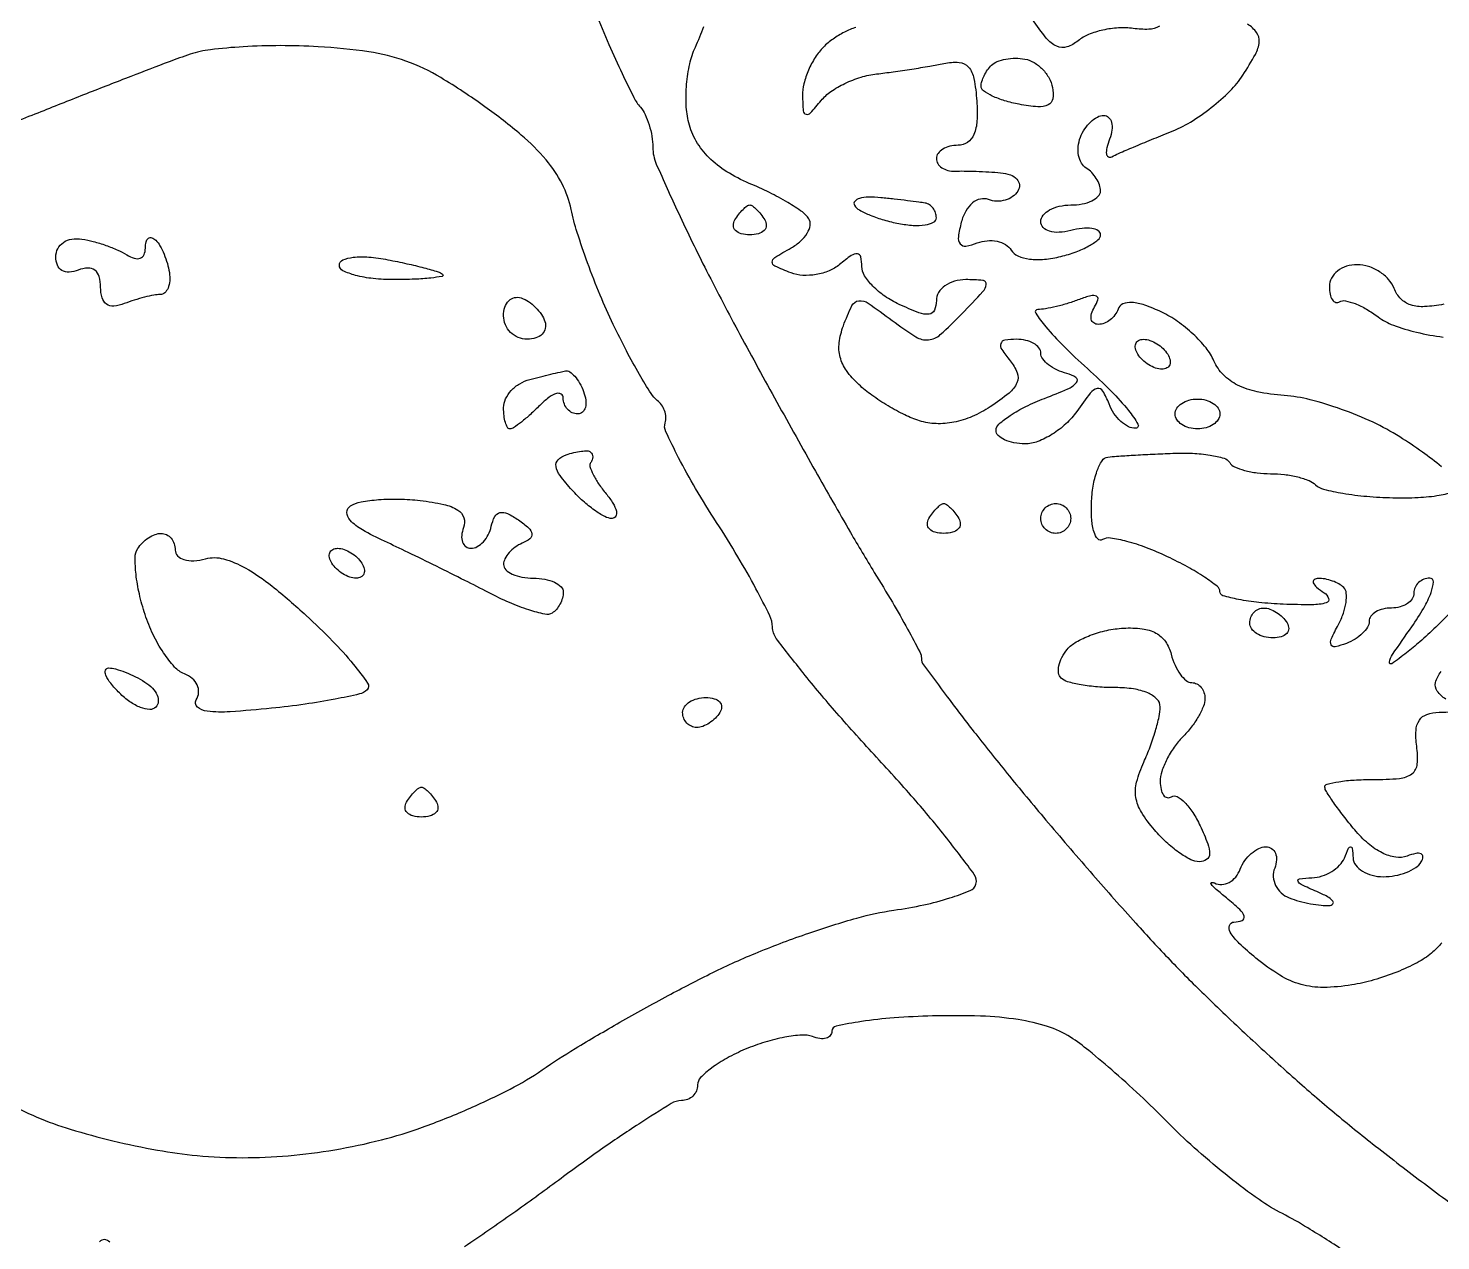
# Model space of a CAD drawing. Extents: x 0 to 102, y 0 to 135.
# Drawn here: x 37.91 to 45.92, y 115.62 to 122.49 of the extents above; entities that cross this region are included whole.
import ezdxf

# ---------------------------------------------------------------- set-up
doc = ezdxf.new("R2010")
doc.units = 0
doc.header["$MEASUREMENT"] = 0

msp = doc.modelspace()

# ---------------------------------------------------------------- linework, layer by layer
for points in [[(41.129814, 122.575532, 0.0066), (41.205198, 122.395254, 0.00828), (41.280027, 122.230274, 0.006841), (41.346749, 122.094257, 0.062464), (41.383614, 122.03973, -0.070171), (41.410621, 121.998434, -0.034646), (41.433324, 121.939859, -0.033535), (41.448822, 121.87469, -0.04163), (41.454, 121.812605, 0.103546), (41.473875, 121.717661, 0.005744), (41.599189, 121.440186, 0.008674), (41.75892, 121.112062, 0.006225), (41.948259, 120.750875, 0.002491), (42.157083, 120.368863, 0.002283), (42.375802, 119.977669, 0.002281), (42.574187, 119.630327, 0.00749), (42.709659, 119.403543, -0.005289), (42.812015, 119.233896, -0.007706), (42.898327, 119.082056, -0.004265), (42.967781, 118.952763, -0.1217), (42.9768, 118.916258, 0.159313), (42.988881, 118.879304, 0.002473), (43.123336, 118.697539, 0.006309), (43.284457, 118.487542, 0.004101), (43.475647, 118.248815, 0.004981), (43.696627, 117.982936, 0.003576), (43.948572, 117.690141, 0.003611), (44.192434, 117.414845, 0.007771), (44.385097, 117.207074, 0.00944), (44.578786, 117.012106, 0.005097), (44.824193, 116.779038, 0.005075), (45.079081, 116.546643, 0.007965), (45.3033, 116.352672, 0.007751), (45.534488, 116.165045, 0.004833), (45.8109, 115.952024, 0.004848), (46.087541, 115.74724, 0.00877)], [(42.60508, 122.492204, 0.03785), (42.540515, 122.465298, 0.036263), (42.475719, 122.426194, 0.042504), (42.420857, 122.379943, 0.055357), (42.374788, 122.322363, 0.039593), (42.336292, 122.249323, 0.040135), (42.310456, 122.172819, 0.065823), (42.302691, 122.104993, 0.015553), (42.306895, 122.018484, 0.320174), (42.322778, 121.999604, 0.279023), (42.347989, 122.007196, 0.012996), (42.408441, 122.0778, -0.072468), (42.463159, 122.128168, -0.038176), (42.543354, 122.174407, -0.036999), (42.634464, 122.210032, -0.046745), (42.723, 122.228474, 0.006443), (42.816317, 122.240182, 0.004396), (42.922074, 122.255787, 0.004431), (43.02381, 122.272639, 0.00891), (43.1037, 122.288072, -0.0705), (43.189874, 122.293931, -0.197556), (43.242972, 122.267427, -0.135011), (43.274406, 122.202243, -0.027522), (43.290644, 122.073949, -0.031065), (43.29163, 121.961463, -0.086943), (43.273966, 121.884918, -0.141959), (43.237964, 121.840605, -0.152793), (43.184894, 121.824, 0.058985), (43.137665, 121.818409, 0.077982), (43.097676, 121.80191, 0.096492), (43.07089, 121.777484, 0.161137), (43.0614, 121.7488, 0.141463), (43.069588, 121.720438, 0.104283), (43.092464, 121.696844, 0.088234), (43.126732, 121.681662, 0.069648), (43.16715, 121.677527, -0.012837), (43.218412, 121.678114, -0.00552), (43.286792, 121.676386, -0.005458), (43.35961, 121.672945, -0.007182), (43.425943, 121.668127, -0.061463), (43.480924, 121.65643, -0.121936), (43.518089, 121.632341, -0.174272), (43.532051, 121.600038, -0.155346), (43.523135, 121.564433, -0.102598), (43.493483, 121.533113, -0.081604), (43.451377, 121.513011, -0.078605), (43.403514, 121.506963, -0.083997), (43.357279, 121.516278, 0.150552), (43.311462, 121.519378, 0.115495), (43.266285, 121.496923, 0.09237), (43.228099, 121.451155, 0.063919), (43.202809, 121.388463, 0.029532), (43.186261, 121.305439, 0.20063), (43.196721, 121.26585, 0.275748), (43.229147, 121.252961, 0.051705), (43.293459, 121.270283, -0.07002), (43.349378, 121.283175, -0.073778), (43.405653, 121.279766, -0.081517), (43.453648, 121.261125, -0.121614), (43.485661, 121.229759, 0.155609), (43.524158, 121.196772, 0.06827), (43.58972, 121.179091, 0.055246), (43.673611, 121.17769, 0.038074), (43.767375, 121.193765, 0.026552), (43.853407, 121.220284, 0.037999), (43.926016, 121.253412, 0.042533), (43.977714, 121.287954, 0.228022), (43.992, 121.317651, 0.270714), (43.978953, 121.339982, 0.094446), (43.942297, 121.352331, 0.06236), (43.88765, 121.352991, 0.035836), (43.8228, 121.340913, -0.049804), (43.757272, 121.33059, -0.086529), (43.702725, 121.33694, -0.126717), (43.667033, 121.358365, -0.197013), (43.6536, 121.391133, -0.174068), (43.666541, 121.42718, -0.093326), (43.703302, 121.45785, -0.073613), (43.75807, 121.478605, -0.053873), (43.8228, 121.4856, 0.045091), (43.887566, 121.491453, 0.064972), (43.942297, 121.508985, 0.084925), (43.97928, 121.534789, 0.200667), (43.992, 121.565207, 0.086394), (43.986055, 121.599354, 0.053381), (43.968234, 121.636118, 0.051591), (43.942043, 121.669786, 0.063334), (43.911095, 121.694816, -0.126981), (43.883784, 121.723287, -0.081026), (43.867955, 121.766612, -0.072258), (43.865684, 121.817796, -0.066719), (43.877846, 121.869009, -0.055112), (43.902363, 121.916505, -0.057615), (43.936355, 121.956719, -0.064167), (43.974217, 121.984082, -0.125056), (44.010103, 121.9932, -0.189233), (44.038002, 121.982249, -0.145986), (44.05475, 121.953847, -0.098118), (44.056798, 121.910535, -0.054567), (44.043294, 121.859231, 0.031032), (44.027808, 121.809933, 0.090856), (44.025642, 121.774522, 0.247222), (44.036426, 121.75892, 0.247208), (44.055392, 121.758986, -0.019725), (44.09456, 121.777844, -0.002597), (44.179371, 121.81411, -0.003013), (44.280478, 121.856009, -0.002521), (44.388268, 121.899285, 0.042841), (44.501754, 121.955848, 0.029362), (44.620047, 122.037949, 0.029673), (44.725419, 122.131257, 0.051715), (44.799041, 122.221672, 0.019022), (44.86993, 122.339398, 0.103254), (44.891702, 122.410236, 0.184968), (44.877025, 122.462573, 0.091959), (44.825773, 122.510147, -0.266345)], [(44.325839, 122.498248, -0.118691), (44.26566, 122.481342, -0.04416), (44.177306, 122.485822, 0.049452), (44.093962, 122.489167, 0.039909), (44.005176, 122.476791, 0.041341), (43.924349, 122.451709, 0.077451), (43.865716, 122.416711, -0.095233), (43.801318, 122.381293, -0.189699), (43.744147, 122.384843, -0.113923), (43.68446, 122.431532, -0.025023), (43.60723, 122.537438, 0.022376)], [(45.924324, 120.001474, 0.020505), (45.816429, 120.085472, 0.014351), (45.688525, 120.171444, 0.032089), (45.537176, 120.253918, 0.022752), (45.358204, 120.327337, 0.023071), (45.180121, 120.381969, 0.044326), (45.032875, 120.406175, -0.03051), (44.88068, 120.4269, -0.065486), (44.768719, 120.464891, -0.084557), (44.689034, 120.522579, -0.090033), (44.634994, 120.602271, 0.066389), (44.590083, 120.675709, 0.034678), (44.516793, 120.754255, 0.033763), (44.429059, 120.825664, 0.043712), (44.339477, 120.877948, 0.025877), (44.242595, 120.91768, 0.067167), (44.168866, 120.932881, 0.116317), (44.118744, 120.924668, 0.217077), (44.091282, 120.895147, -0.079328), (44.074097, 120.862144, -0.06828), (44.046708, 120.834164, -0.070242), (44.013663, 120.815268, -0.095083), (43.979957, 120.8088, -0.151381), (43.953684, 120.816941, -0.191587), (43.93963, 120.837874, -0.13093), (43.941158, 120.86986, -0.061447), (43.958585, 120.907777, 0.062479), (43.977313, 120.948744, 0.370727), (43.968724, 120.968723, 0.183547), (43.937284, 120.971612, 0.023756), (43.872059, 120.950077, -0.017472), (43.809016, 120.928379, -0.015272), (43.741733, 120.910049, -0.01553), (43.679896, 120.897231, -0.04336), (43.6358, 120.8934, 0.595314), (43.624514, 120.872586, 0.030638), (43.682068, 120.795014, 0.022846), (43.781665, 120.687085, 0.011184), (43.91767, 120.55847, -0.012704), (44.053114, 120.429603, -0.026188), (44.150881, 120.320906, -0.038113), (44.2043, 120.243482, -0.566832), (44.191401, 120.22007, -0.127895), (44.150391, 120.229178, -0.067009), (44.107156, 120.259188, -0.05979), (44.068362, 120.304252, -0.056291), (44.0404, 120.35811, 0.040574), (44.005494, 120.430833, 0.328419), (43.973516, 120.444638, 0.171877), (43.934038, 120.419472, 0.012958), (43.857351, 120.31581, -0.053551), (43.795924, 120.245491, -0.046466), (43.718131, 120.185994, -0.048909), (43.636537, 120.145333, -0.091396), (43.564203, 120.132, -0.044471), (43.50127, 120.137608, -0.064307), (43.448093, 120.15442, -0.084167), (43.412137, 120.179156, -0.202782), (43.3998, 120.208324, -0.217442), (43.416179, 120.244206, -0.033046), (43.480567, 120.292981, -0.031943), (43.569441, 120.343674, -0.022675), (43.67475, 120.389339, 0.011874), (43.805967, 120.442902, 0.107412), (43.855897, 120.478949, 0.447513), (43.852773, 120.507208, 0.094334), (43.80165, 120.530718, -0.047013), (43.745008, 120.550555, -0.057548), (43.69709, 120.579658, -0.068113), (43.664401, 120.6131, -0.160865), (43.6536, 120.645803, 0.170634), (43.643086, 120.675714, 0.094234), (43.61328, 120.701171, 0.074764), (43.568848, 120.718389, 0.055167), (43.516341, 120.7242, 0.036657), (43.449302, 120.719279, 0.29047), (43.426814, 120.699873, 0.225886), (43.431856, 120.666696, 0.024396), (43.479703, 120.60296, -0.081656), (43.519374, 120.535216, -0.19588), (43.518229, 120.47809, -0.122062), (43.473821, 120.419651, -0.024507), (43.367304, 120.342144, -0.043226), (43.264799, 120.286989, -0.052685), (43.160821, 120.2546, -0.057068), (43.059877, 120.246235, -0.069111), (42.966296, 120.262234, -0.036715), (42.882963, 120.295588, -0.020942), (42.787523, 120.347233, -0.020829), (42.695334, 120.407571, -0.032221), (42.621692, 120.467808, -0.048844), (42.552123, 120.546624, -0.09241), (42.516058, 120.622982, -0.096367), (42.510735, 120.704985, -0.056808), (42.534231, 120.800656, -0.023149), (42.582668, 120.915027, -0.258967), (42.62156, 120.942623, -0.17977), (42.674917, 120.929258, -0.010863), (42.811242, 120.831335, 0.019557), (42.94598, 120.73806, 0.166777), (43.016398, 120.721134, 0.160511), (43.08373, 120.750633, 0.017765), (43.206427, 120.868838, 0.005716), (43.325428, 120.994776, 0.160591), (43.343851, 121.035247, 0.417532), (43.325504, 121.057827, 0.024356), (43.227577, 121.0626, 0.069866), (43.164066, 121.053682, 0.085761), (43.110214, 121.027661, 0.100101), (43.07421, 120.989016, 0.138502), (43.0614, 120.94366, -0.100313), (43.050412, 120.889443, -0.274311), (43.020148, 120.867124, -0.11784), (42.962567, 120.874923, -0.016268), (42.85056, 120.92251, -0.041872), (42.769841, 120.96851, -0.047377), (42.70146, 121.025681, -0.053301), (42.654213, 121.08492, -0.141195), (42.63906, 121.136409, 0.051245), (42.633118, 121.191172, 0.328114), (42.613481, 121.208612, 0.179376), (42.57938, 121.199436, 0.018726), (42.512577, 121.148094, -0.075245), (42.453388, 121.112411, -0.055837), (42.379909, 121.091222, -0.056107), (42.303998, 121.086883, -0.078346), (42.237627, 121.101125, -0.013287), (42.145902, 121.139292, -0.297016), (42.131029, 121.162371, -0.258402), (42.145275, 121.187798, -0.010706), (42.238329, 121.242689, 0.053378), (42.291969, 121.280836, 0.075314), (42.329499, 121.325792, 0.097379), (42.345778, 121.370236, 0.179529), (42.338294, 121.407481, 0.102116), (42.301974, 121.445918, 0.0183), (42.218682, 121.499726, 0.019084), (42.114776, 121.55633, 0.016219), (42.001126, 121.608207, -0.040467), (41.872923, 121.674409, -0.057023), (41.772305, 121.754367, -0.063598), (41.700512, 121.847184, -0.071481), (41.657774, 121.951564, -0.050559), (41.643113, 122.052052, -0.032777), (41.645662, 122.169574, -0.032847), (41.66349, 122.285271, -0.052289), (41.695249, 122.380139, 0.018034), (41.74368, 122.49747, 0.177019)], [(37.778436, 116.40555, 0.022401), (37.962651, 116.316619, 0.027791), (38.151685, 116.247747, 0.014504), (38.39373, 116.182108, 0.01438), (38.646686, 116.128971, 0.021299), (38.871159, 116.098321, 0.022872), (39.12703, 116.08619, 0.021697), (39.387514, 116.097071, 0.021293), (39.650924, 116.130896, 0.020128), (39.915555, 116.18745, 0.023689), (40.147602, 116.258764, 0.016236), (40.403713, 116.360464, 0.016397), (40.644545, 116.474803, 0.031658), (40.827553, 116.58434, -0.014714), (41.013715, 116.70451, -0.006422), (41.267319, 116.853423, -0.006349), (41.540912, 117.004811, -0.008424), (41.793771, 117.135124, -0.017849), (42.051075, 117.251053, -0.013941), (42.337977, 117.358958, -0.014162), (42.611054, 117.44449, -0.033082), (42.820429, 117.488914, 0.016814), (42.990355, 117.519231, 0.024231), (43.137973, 117.558285, 0.021734), (43.252382, 117.600118, 0.220876), (43.285698, 117.636458, 0.240127), (43.276594, 117.691445, 0.007187), (43.131432, 117.88248, 0.012817), (42.946933, 118.106116, 0.008322), (42.722912, 118.3554, -0.007522), (42.496921, 118.606069, -0.010981), (42.30615, 118.834097, -0.006682), (42.154239, 119.02929, -0.160306), (42.132067, 119.094007, 0.110979), (42.11695, 119.157647, 0.009074), (42.03863, 119.31091, 0.011826), (41.936518, 119.491668, 0.008824), (41.815764, 119.686207, -0.009839), (41.69676, 119.878797, -0.014318), (41.600143, 120.053497, -0.009773), (41.527705, 120.200816, -0.185344), (41.524129, 120.251147, 0.090103), (41.527985, 120.284268, 0.068628), (41.520684, 120.320124, 0.067669), (41.503775, 120.353162, 0.082197), (41.479537, 120.378047, -0.093784), (41.443932, 120.416327, -0.009092), (41.37806, 120.525228, -0.011287), (41.304224, 120.659347, -0.008693), (41.229564, 120.8088, -0.013314), (41.155746, 120.974422, -0.010494), (41.084443, 121.157352, -0.01064), (41.025365, 121.330171, -0.025693), (40.991081, 121.460761, 0.067971), (40.939946, 121.604815, 0.055557), (40.849194, 121.740993, 0.042895), (40.708346, 121.882076, 0.019379), (40.502002, 122.042796, 0.020076), (40.252443, 122.207315, 0.049468), (40.054492, 122.301436, 0.050478), (39.844313, 122.353788, 0.021647), (39.556164, 122.382686, 0.014542), (39.344148, 122.388537, 0.014418), (39.131543, 122.382086, 0.014421), (38.946158, 122.36573, 0.052918), (38.8314, 122.339757, 0.008324), (38.711823, 122.296789, 0.001582), (38.495644, 122.214238, 0.001688), (38.243829, 122.116188, 0.00155), (37.9854, 122.013631, -0.011292), (37.70539, 121.908776, -0.008104)], [(45.937681, 120.922986, -0.03649), (45.829291, 120.909427, -0.0899), (45.750044, 120.919612, -0.121753), (45.694127, 120.953853, -0.103524), (45.65653, 121.01216, 0.09163), (45.624937, 121.063787, 0.066722), (45.573592, 121.107532, 0.065181), (45.511136, 121.137105, 0.078169), (45.446955, 121.1472, 0.076538), (45.386686, 121.13792, 0.089583), (45.335541, 121.111016, 0.100757), (45.30135, 121.070997, 0.127227), (45.2892, 121.024021, 0.046279), (45.293346, 120.979329, 0.100756), (45.306248, 120.947563, 0.178659), (45.325297, 120.933658, 0.210672), (45.347237, 120.936711, -0.190398), (45.380145, 120.942607, -0.043633), (45.435376, 120.926353, -0.039116), (45.500077, 120.894969, -0.029538), (45.565787, 120.851081, 0.074762), (45.651958, 120.804152, 0.028305), (45.783532, 120.764481, 0.027272), (45.933824, 120.736866, 0.029913)], [(45.984236, 119.182668, -0.00796), (45.892603, 119.093122, -0.00803), (45.801646, 119.009752, -0.016201), (45.726867, 118.9476, -0.015027), (45.642565, 118.886006, -0.67296), (45.629313, 118.894759, -0.100604), (45.647554, 118.938123, -0.00321), (45.756516, 119.09565, 0.020849), (45.82416, 119.201216, 0.042904), (45.866141, 119.289833, 0.074636), (45.87874, 119.349625, 0.431503), (45.858961, 119.3706, 0.092509), (45.824466, 119.364163, 0.096169), (45.795143, 119.345749, 0.099322), (45.775519, 119.318279, 0.105975), (45.7686, 119.286, -0.148195), (45.758823, 119.253737, -0.098894), (45.731323, 119.226251, -0.082425), (45.690214, 119.207719, -0.064853), (45.6417, 119.2014, 0.057609), (45.593164, 119.195789, 0.076852), (45.552077, 119.179208, 0.095748), (45.524542, 119.15467, 0.164455), (45.5148, 119.125851, -0.140339), (45.505486, 119.093321, -0.060799), (45.476948, 119.05797, -0.05345), (45.435236, 119.02537, -0.047581), (45.385942, 119.000855, -0.034423), (45.322257, 118.981323, -0.36456), (45.299793, 118.992745, -0.210116), (45.300222, 119.025806, -0.016053), (45.340666, 119.107581, 0.038301), (45.368721, 119.171287, 0.04888), (45.384002, 119.233571, 0.057328), (45.385481, 119.285697, 0.176613), (45.370823, 119.317177, 0.070465), (45.343717, 119.337557, 0.039783), (45.306171, 119.354526, 0.038814), (45.26476, 119.36587, 0.051022), (45.22575, 119.369305, 0.154431), (45.202648, 119.361634, 0.349414), (45.198018, 119.344999, 0.121425), (45.217303, 119.319232, 0.030719), (45.260043, 119.288382, -0.179387), (45.285231, 119.255386, -0.421042), (45.271843, 119.230881, -0.068437), (45.191633, 119.219816, -0.010071), (45.027393, 119.223054, -0.014906), (44.88993, 119.232646, -0.024193), (44.774137, 119.249892, -0.021015), (44.686175, 119.271255, -0.33431), (44.6688, 119.294337, 0.231927), (44.654493, 119.323523, 0.017854), (44.581545, 119.375987, 0.021557), (44.485571, 119.434131, 0.01463), (44.371763, 119.492274, 0.019917), (44.252794, 119.543028, 0.026606), (44.14101, 119.578862, 0.025858), (44.048173, 119.598194, 0.17866), (44.003336, 119.589106, -0.366029), (43.976994, 119.593038, -0.107262), (43.955524, 119.631681, -0.055826), (43.942455, 119.702736, -0.026433), (43.940823, 119.795999, -0.031629), (43.950404, 119.892871, -0.0455), (43.971944, 119.976265, -0.054758), (44.001124, 120.036198, -0.225906), (44.0343, 120.057179, -0.013151), (44.083449, 120.061777, -0.002246), (44.177181, 120.067642, -0.002448), (44.287351, 120.073497, -0.002181), (44.401904, 120.078522, -0.021344), (44.513149, 120.078166, -0.02874), (44.613302, 120.067778, -0.028673), (44.692306, 120.050265, -0.187519), (44.724147, 120.02625, 0.149086), (44.752002, 120.001772, 0.039422), (44.808379, 119.981438, 0.036393), (44.879261, 119.967468, 0.03047), (44.955793, 119.9628, -0.029831), (45.034104, 119.958124, -0.030962), (45.110316, 119.944162, -0.032571), (45.174272, 119.923801, -0.103402), (45.21164, 119.89935, 0.13806), (45.256745, 119.874056, 0.017837), (45.366208, 119.851749, 0.019711), (45.501013, 119.83468, 0.015281), (45.64874, 119.826403, 0.018101), (45.791978, 119.827949, 0.029622), (45.912638, 119.840813, 0.030041), (46.001793, 119.861266, 0.33284)], [(45.948964, 118.68511, -0.09687), (45.900552, 118.730923, -0.219951), (45.891406, 118.779312, -0.115281), (45.923113, 118.840856, -0.020031)], [(45.927055, 117.304303, -0.037139), (45.867958, 117.245566, -0.056934), (45.787785, 117.191378, -0.025175), (45.671442, 117.137983, -0.024523), (45.541136, 117.09322, -0.030254), (45.415843, 117.065023, -0.037215), (45.256006, 117.051165, -0.071613), (45.128815, 117.06791, -0.069596), (45.009167, 117.120319, -0.033406), (44.872335, 117.217716, -0.019541), (44.778708, 117.300576, -0.065462), (44.727509, 117.364343, -0.214552), (44.722806, 117.402364, -0.322045), (44.74842, 117.421758, 0.088377), (44.794819, 117.431223, 0.391996), (44.805787, 117.454157, 0.131495), (44.781535, 117.492619, 0.016337), (44.70612, 117.557974, -0.009442), (44.648237, 117.606754, -0.045579), (44.6186, 117.637902, -0.575924), (44.621689, 117.645736, -0.153912), (44.638785, 117.64306, 0.127999), (44.679476, 117.634552, 0.111869), (44.72146, 117.646232, 0.098762), (44.758335, 117.67673, 0.079286), (44.78418, 117.721386, -0.061425), (44.809907, 117.769723, -0.060408), (44.84673, 117.810666, -0.065823), (44.888561, 117.838444, -0.114179), (44.928996, 117.8478, -0.142906), (44.961918, 117.838195, -0.152623), (44.983497, 117.81258, -0.119924), (44.989704, 117.773746, -0.071671), (44.979293, 117.727901, 0.106326), (44.971578, 117.67838, 0.099378), (44.984539, 117.628741, 0.096073), (45.016216, 117.586643, 0.092199), (45.061761, 117.558701, 0.025246), (45.118187, 117.540257, 0.019246), (45.18153, 117.525629, 0.019598), (45.242091, 117.516521, 0.042571), (45.289069, 117.515346, 0.193333), (45.30903, 117.524793, 0.386902), (45.309166, 117.540903, 0.08752), (45.277892, 117.565495, 0.021474), (45.2187, 117.594, -0.007772), (45.129297, 117.634076, -0.200003), (45.111771, 117.653306, -0.483281), (45.12038, 117.667157, -0.018046), (45.1905, 117.672654, 0.067032), (45.247595, 117.682808, 0.059195), (45.302616, 117.707917, 0.062272), (45.347402, 117.743455, 0.098346), (45.374171, 117.78435, -0.009076), (45.397882, 117.84017, -0.295955), (45.409644, 117.8478, -0.382689), (45.418758, 117.839627, -0.011437), (45.423521, 117.78435, 0.148361), (45.438604, 117.743991, 0.091359), (45.476474, 117.709664, 0.076683), (45.531125, 117.686488, 0.062084), (45.594407, 117.6786, 0.046371), (45.661054, 117.684794, 0.046087), (45.725561, 117.703167, 0.050067), (45.778733, 117.730151, 0.112357), (45.810301, 117.762231, 0.114595), (45.819932, 117.790777, 0.329737), (45.809811, 117.807668, 0.15503), (45.77965, 117.810278, 0.036298), (45.730496, 117.795404, -0.1326), (45.665298, 117.788681, -0.075949), (45.589534, 117.813161, -0.061658), (45.509728, 117.866283, -0.041459), (45.432816, 117.944423, -0.009085), (45.368954, 118.023973, -0.012451), (45.31462, 118.097969, -0.009239), (45.27236, 118.161086, -0.127262), (45.263815, 118.187018, -0.363417), (45.276182, 118.20391, -0.021871), (45.342593, 118.217229, -0.024556), (45.430736, 118.226528, -0.014744), (45.53595, 118.229318, 0.021592), (45.687559, 118.235416, 0.143023), (45.757525, 118.262352, 0.212344), (45.787288, 118.316743, 0.055155), (45.784432, 118.41885, -0.04662), (45.780434, 118.507662, -0.134985), (45.799418, 118.565622, -0.165641), (45.842276, 118.598721, -0.08039), (45.911332, 118.610495, 0.015015), (45.988558, 118.613468, 0.264728)], [(45.382493, 115.552224, 0.005769), (45.166921, 115.688214, 0.019946), (45.022993, 115.768979, -0.035575), (44.890719, 115.848735, -0.014052), (44.720434, 115.976001, -0.013824), (44.543494, 116.1243, -0.01683), (44.386628, 116.273056, 0.009447), (44.234931, 116.421226, 0.008699), (44.073582, 116.567768, 0.008727), (43.925231, 116.693356, 0.028297), (43.820936, 116.769153, 0.0666), (43.692361, 116.829507, 0.038248), (43.525342, 116.868511, 0.029891), (43.312336, 116.888419, 0.014745), (43.040343, 116.88949, 0.011911), (42.821442, 116.878674, 0.019541), (42.637077, 116.857889, 0.014295), (42.493069, 116.831694, 0.354016), (42.469293, 116.802399, -0.180583), (42.460272, 116.77833, -0.147914), (42.436862, 116.763615, -0.101734), (42.401211, 116.761304, -0.05715), (42.35902, 116.772178, 0.109662), (42.298919, 116.781135, 0.028774), (42.20174, 116.768625, 0.027802), (42.089969, 116.741137, 0.025328), (41.97832, 116.700713, 0.026014), (41.874732, 116.650669, 0.035103), (41.787265, 116.59433, 0.037781), (41.724783, 116.539756, 0.196818), (41.7078, 116.498284, -0.101596), (41.700852, 116.464442, -0.098511), (41.681096, 116.435651, -0.097322), (41.65159, 116.416362, -0.096538), (41.616894, 116.4096, 0.138753), (41.558578, 116.393099, 0.005814), (41.374372, 116.27681, 0.009658), (41.158128, 116.130747, 0.006677), (40.918944, 115.957549, -0.006289), (40.660783, 115.770304, -0.00555), (40.387078, 115.581509, -0.005582)], [(38.375465, 115.607398, 0.201056), (38.345848, 115.621687, 0.219833), (38.316688, 115.610036, 0.051129)]]:
    msp.add_lwpolyline(points, format="xyb")
for points in [[(43.563903, 122.312403, -0.087519), (43.615582, 122.292664, -0.065446), (43.663455, 122.254726, -0.064663), (43.700435, 122.205141, -0.080524), (43.720173, 122.151227, -0.089316), (43.720938, 122.088001, -0.239457), (43.694955, 122.05282, -0.137872), (43.637372, 122.04171, -0.02637), (43.530795, 122.056311, -0.025521), (43.448208, 122.076514, -0.037616), (43.378531, 122.103231, -0.042232), (43.32878, 122.132097, -0.244883), (43.3152, 122.158162, -0.076689), (43.319443, 122.185665, -0.038295), (43.332627, 122.218414, -0.03687), (43.351821, 122.250952, -0.044711), (43.374525, 122.278125, -0.103677), (43.406598, 122.299082, -0.048313), (43.454626, 122.312665, -0.045001), (43.509756, 122.317592, -0.047395)], [(42.0039, 121.4856, -0.163822), (42.019695, 121.480282, -0.033983), (42.042081, 121.460749, -0.032351), (42.066112, 121.433389, -0.025622), (42.0885, 121.401, -0.146489), (42.09713, 121.368903, -0.191582), (42.085217, 121.341251, -0.134005), (42.052514, 121.322572, -0.063222), (42.0039, 121.3164, -0.063222), (41.955286, 121.322572, -0.134005), (41.922583, 121.341251, -0.191582), (41.91067, 121.368903, -0.146489), (41.9193, 121.401, -0.025622), (41.941688, 121.433389, -0.032351), (41.965719, 121.460749, -0.033983), (41.988105, 121.480282, -0.163822)], [(42.746362, 121.52704, 0.029443), (42.676811, 121.530257, 0.067039), (42.624898, 121.522596, 0.14437), (42.598859, 121.506011, 0.328744), (42.597061, 121.484044, 0.129641), (42.625372, 121.45717, 0.02781), (42.686986, 121.427716, 0.027295), (42.764355, 121.400718, 0.023075), (42.84865, 121.380533, 0.031508), (42.930191, 121.370213, 0.053324), (42.998905, 121.373215, 0.075862), (43.045815, 121.387811, 0.286938), (43.0614, 121.412732, 0.082909), (43.056616, 121.441383, 0.079659), (43.042762, 121.467367, 0.08342), (43.02218, 121.486753, 0.105513), (42.99795, 121.496397, 0.009866), (42.962085, 121.501774, 0.001971), (42.897873, 121.509852, 0.002084), (42.823043, 121.51865, 0.001942)], [(38.21805, 121.292272, -0.027056), (38.28246, 121.278633, -0.018685), (38.353674, 121.256595, -0.01889), (38.420739, 121.230176, -0.036239), (38.47185, 121.20321, 0.063553), (38.514676, 121.183517, 0.163045), (38.548341, 121.184163, 0.205856), (38.569831, 121.204122, 0.104448), (38.5776, 121.240907, -0.057852), (38.581742, 121.276588, -0.173844), (38.594887, 121.296853, -0.252949), (38.61407, 121.299864, -0.111848), (38.636449, 121.285751, -0.067176), (38.660336, 121.25441, -0.029727), (38.683376, 121.207632, -0.028759), (38.702244, 121.154415, -0.034386), (38.713563, 121.102451, -0.053889), (38.715376, 121.054825, -0.081602), (38.705843, 121.014558, -0.11013), (38.68693, 120.987764, -0.186297), (38.661633, 120.978, 0.047053), (38.625724, 120.974613, 0.014628), (38.572749, 120.962916, 0.014482), (38.514002, 120.946306, 0.015477), (38.457619, 120.926649, -0.068898), (38.39864, 120.912912, -0.177289), (38.356979, 120.923981, -0.175021), (38.331971, 120.959485, -0.066879), (38.3238, 121.0203, 0.067816), (38.31573, 121.079525, 0.164142), (38.291243, 121.115608, 0.175918), (38.251261, 121.128016, 0.079931), (38.1969, 121.116606, -0.075144), (38.144945, 121.105184, -0.151209), (38.10452, 121.11481, -0.166023), (38.079012, 121.144615, -0.094987), (38.07, 121.191624, -0.11996), (38.081284, 121.237978, -0.124686), (38.112517, 121.273186, -0.110026), (38.160295, 121.292152, -0.078479)], [(39.95235, 121.175233, -0.007619), (40.060234, 121.152989, -0.01033), (40.156888, 121.129414, -0.007556), (40.236457, 121.106963, -0.104736), (40.26255, 121.092748, -0.628293), (40.259435, 121.080975, -0.020249), (40.196324, 121.071456, -0.01817), (40.104204, 121.064731, -0.009135), (39.9876, 121.0626, -0.025123), (39.868728, 121.068576, -0.039878), (39.768521, 121.08683, -0.047661), (39.697393, 121.113209, -0.287663), (39.6774, 121.145085, -0.302515), (39.696653, 121.173995, -0.071756), (39.75563, 121.18921, -0.048854), (39.843635, 121.190229, -0.025519)], [(40.708462, 120.958613, -0.068635), (40.749379, 120.938401, -0.04742), (40.789251, 120.905451, -0.04742), (40.822201, 120.865579, -0.068635), (40.842413, 120.824662, -0.134046), (40.844526, 120.786443, -0.144529), (40.826715, 120.753711, -0.119977), (40.790619, 120.731749, -0.077096), (40.74195, 120.7242, -0.099038), (40.69083, 120.734426, -0.097945), (40.647348, 120.763548, -0.097945), (40.618226, 120.80703, -0.099038), (40.608, 120.85815, -0.077096), (40.615549, 120.906819, -0.119977), (40.637511, 120.942915, -0.144529), (40.670243, 120.960726, -0.134046)], [(44.235814, 120.7242, -0.085235), (44.272042, 120.717979, -0.053414), (44.310922, 120.699349, -0.051777), (44.346427, 120.671962, -0.064269), (44.3727, 120.6396, -0.076764), (44.38639, 120.60725, -0.154201), (44.384776, 120.579851, -0.186277), (44.36843, 120.561704, -0.117858), (44.340386, 120.555, -0.085235), (44.304158, 120.561221, -0.053414), (44.265278, 120.579851, -0.051777), (44.229773, 120.607238, -0.064269), (44.2035, 120.6396, -0.076764), (44.18981, 120.67195, -0.154201), (44.191424, 120.699349, -0.186277), (44.20777, 120.717496, -0.117858)], [(40.958499, 120.545186, -0.197208), (40.982827, 120.539977, -0.062206), (41.011222, 120.51484, -0.051222), (41.038957, 120.475957, -0.037724), (41.061594, 120.4281, -0.055937), (41.074242, 120.379509, -0.100118), (41.071914, 120.338477, -0.147206), (41.055466, 120.311562, -0.184534), (41.028345, 120.3012, -0.109829), (40.997083, 120.308151, -0.099878), (40.970471, 120.327826, -0.095078), (40.952624, 120.357236, -0.089203), (40.9464, 120.391843, 0.262054), (40.934151, 120.413608, 0.216722), (40.907348, 120.416807, 0.08714), (40.864599, 120.394449, 0.032428), (40.813457, 120.349543, -0.012651), (40.759893, 120.298623, -0.017208), (40.708916, 120.255652, -0.014147), (40.665024, 120.223131, -0.153536), (40.644257, 120.2166, -0.270474), (40.630291, 120.224751, -0.055647), (40.618651, 120.252055, -0.044552), (40.610633, 120.291052, -0.02844), (40.608, 120.337297, -0.112012), (40.619123, 120.386325, -0.075733), (40.65149, 120.433904, -0.07028), (40.699464, 120.472852, -0.071619), (40.75605, 120.496683, -0.002497), (40.81672, 120.512215, -0.002618), (40.87659, 120.52689, -0.002509), (40.928402, 120.539029, -0.011658)], [(44.5419, 120.3858, -0.064853), (44.590414, 120.379481, -0.082425), (44.631523, 120.360949, -0.098894), (44.659023, 120.333463, -0.148195), (44.6688, 120.3012, -0.148195), (44.659023, 120.268937, -0.098894), (44.631523, 120.241451, -0.082425), (44.590414, 120.222919, -0.064853), (44.5419, 120.2166, -0.064853), (44.493386, 120.222919, -0.082425), (44.452277, 120.241451, -0.098894), (44.424777, 120.268937, -0.148195), (44.415, 120.3012, -0.148195), (44.424777, 120.333463, -0.098894), (44.452277, 120.360949, -0.082425), (44.493386, 120.379481, -0.064853)], [(41.1015, 120.085168, -0.122454), (41.110095, 120.073351, -0.09659), (41.113132, 120.057775, -0.087382), (41.110147, 120.040822, -0.077957), (41.1015, 120.025153, 0.248714), (41.097574, 120.002592, 0.036875), (41.115691, 119.958386, 0.03433), (41.14698, 119.905142, 0.023202), (41.189409, 119.848903, -0.033155), (41.228315, 119.79514, -0.080166), (41.247368, 119.750096, -0.179351), (41.244075, 119.721526, -0.282449), (41.223671, 119.709, -0.123926), (41.182703, 119.719312, -0.030502), (41.123219, 119.756125, -0.029355), (41.058232, 119.80802, -0.025677), (40.99664, 119.869426, -0.021527), (40.928092, 119.952057, -0.120513), (40.905369, 120.004395, -0.246922), (40.917374, 120.041308, -0.107959), (40.962378, 120.069344, -0.025041), (41.006914, 120.082729, -0.032172), (41.049001, 120.090283, -0.03368), (41.08367, 120.091876, -0.17084)], [(40.135629, 119.810482, -0.023404), (40.269171, 119.788517, -0.086434), (40.348178, 119.756754, -0.174154), (40.382614, 119.713399, -0.174954), (40.381508, 119.658138, 0.065118), (40.370603, 119.612862, 0.112378), (40.375125, 119.574562, 0.151971), (40.394001, 119.549365, 0.157842), (40.423546, 119.5398, 0.129703), (40.459017, 119.549159, 0.077822), (40.493341, 119.576422, 0.068958), (40.521358, 119.616809, 0.063291), (40.538347, 119.664472, -0.06578), (40.558172, 119.719234, -0.219335), (40.587632, 119.74211, -0.172237), (40.629758, 119.737341, -0.039219), (40.6926, 119.700332, -0.028575), (40.750647, 119.654554, -0.173378), (40.768802, 119.621522, -0.275086), (40.757846, 119.593906, -0.067792), (40.71375, 119.568609, 0.058183), (40.67331, 119.546428, 0.058165), (40.639064, 119.515524, 0.063782), (40.615788, 119.480991, 0.116949), (40.608, 119.44815, 0.204817), (40.620674, 119.418509, 0.083428), (40.657702, 119.39338, 0.06367), (40.712429, 119.376296, 0.043884), (40.7772, 119.3706, -0.045091), (40.841966, 119.364747, -0.064972), (40.896698, 119.347215, -0.084925), (40.93368, 119.321411, -0.200667), (40.9464, 119.290993, -0.070184), (40.9417, 119.257671, -0.053043), (40.927762, 119.2234, -0.053766), (40.907229, 119.193367, -0.079142), (40.88295, 119.172678, -0.194535), (40.842113, 119.16594, -0.022748), (40.751159, 119.190746, -0.024596), (40.641439, 119.23216, -0.017754), (40.5234, 119.288541, 0.003568), (40.388682, 119.357648, 0.002139), (40.227707, 119.437917, 0.002141), (40.066824, 119.516428, 0.003725), (39.932585, 119.579998, -0.020017), (39.807869, 119.644112, -0.073631), (39.73809, 119.698478, -0.193272), (39.720197, 119.743263, -0.259466), (39.741104, 119.780686, -0.094564), (39.799846, 119.803133, -0.02527), (39.89958, 119.815757, -0.024676), (40.01654, 119.818803, -0.023233)], [(43.1037, 119.7936, -0.163822), (43.119495, 119.788282, -0.033983), (43.141881, 119.768749, -0.032351), (43.165912, 119.741389, -0.025622), (43.1883, 119.709, -0.146489), (43.19693, 119.676903, -0.191582), (43.185017, 119.649251, -0.134005), (43.152314, 119.630572, -0.063222), (43.1037, 119.6244, -0.063222), (43.055086, 119.630572, -0.134005), (43.022383, 119.649251, -0.191582), (43.01047, 119.676903, -0.146489), (43.0191, 119.709, -0.025622), (43.041488, 119.741389, -0.032351), (43.065519, 119.768749, -0.033983), (43.087905, 119.788282, -0.163822)], [(43.7382, 119.7936, -0.099038), (43.770487, 119.787141, -0.097945), (43.797949, 119.768749, -0.097945), (43.816341, 119.741287, -0.099038), (43.8228, 119.709, -0.099038), (43.816341, 119.676713, -0.097945), (43.797949, 119.649251, -0.097945), (43.770487, 119.630859, -0.099038), (43.7382, 119.6244, -0.099038), (43.705913, 119.630859, -0.097945), (43.678451, 119.649251, -0.097945), (43.660059, 119.676713, -0.099038), (43.6536, 119.709, -0.099038), (43.660059, 119.741287, -0.097945), (43.678451, 119.768749, -0.097945), (43.705913, 119.787141, -0.099038)], [(38.667193, 119.6244, -0.117918), (38.697557, 119.617138, -0.100601), (38.723415, 119.59665, -0.092615), (38.740777, 119.566011, -0.082898), (38.7468, 119.529933, 0.19794), (38.76037, 119.496998, 0.127771), (38.796352, 119.475674, 0.086142), (38.851629, 119.469628, 0.048255), (38.918577, 119.480387, -0.131438), (39.020494, 119.479816, -0.061585), (39.143415, 119.42929, -0.041726), (39.295124, 119.326299, -0.015754), (39.489503, 119.158779, -0.013332), (39.638619, 119.014335, -0.02212), (39.755416, 118.883933, -0.018052), (39.837509, 118.775964, -0.364852), (39.834232, 118.737832, -0.14027), (39.791571, 118.714155, -0.009256), (39.652639, 118.684624, -0.012822), (39.483112, 118.656344, -0.009202), (39.29246, 118.633114, -0.008849), (39.058377, 118.613134, -0.04496), (38.927684, 118.616064, -0.15105), (38.872206, 118.640315, -0.368555), (38.865916, 118.681205, 0.121272), (38.879333, 118.722775, 0.125416), (38.87166, 118.765257, 0.111938), (38.843308, 118.802463, 0.082758), (38.798554, 118.828779, -0.118302), (38.74279, 118.867086, -0.036989), (38.680214, 118.94781, -0.034628), (38.621371, 119.051481, -0.032074), (38.575677, 119.164927, -0.023653), (38.543336, 119.281115, -0.028435), (38.524449, 119.392933, -0.029122), (38.519538, 119.486845, -0.13776), (38.534278, 119.538146, -0.059742), (38.560574, 119.571139, -0.050771), (38.595311, 119.599063, -0.053135), (38.632808, 119.618085, -0.091073)], [(39.667414, 119.5398, -0.085235), (39.703642, 119.533579, -0.053414), (39.742522, 119.514949, -0.051777), (39.778027, 119.487562, -0.064269), (39.8043, 119.4552, -0.076764), (39.81799, 119.42285, -0.154201), (39.816376, 119.395451, -0.186277), (39.80003, 119.377304, -0.117858), (39.771986, 119.3706, -0.085235), (39.735758, 119.376821, -0.053414), (39.696878, 119.395451, -0.051777), (39.661373, 119.422838, -0.064269), (39.6351, 119.4552, -0.076764), (39.62141, 119.48755, -0.154201), (39.623024, 119.514949, -0.186277), (39.63937, 119.533096, -0.117858)], [(44.917607, 119.2014, -0.089642), (44.951919, 119.195199, -0.053229), (44.989189, 119.176549, -0.051032), (45.023595, 119.149161, -0.06081), (45.0495, 119.1168, -0.139169), (45.058632, 119.084682, -0.191142), (45.047683, 119.057051, -0.138808), (45.016561, 119.038398, -0.066118), (44.969893, 119.0322, -0.062283), (44.919462, 119.038506, -0.080552), (44.876744, 119.057051, -0.097988), (44.848154, 119.084535, -0.153634), (44.838, 119.1168, -0.092995), (44.844059, 119.149095, -0.096318), (44.861385, 119.176549, -0.099231), (44.887233, 119.194923, -0.105429)], [(44.121949, 119.087329, -0.04414), (44.228505, 119.0839, -0.0953), (44.306319, 119.058937, -0.116357), (44.359645, 119.011011, -0.088032), (44.392663, 118.939279, 0.040907), (44.414273, 118.87771, 0.052215), (44.444329, 118.825658, 0.062034), (44.477794, 118.789872, 0.175518), (44.509467, 118.7784, -0.12053), (44.53797, 118.771428, -0.100714), (44.562247, 118.751774, -0.091781), (44.578553, 118.722378, -0.081024), (44.5842, 118.687757, -0.098387), (44.575548, 118.644213, -0.03396), (44.546923, 118.586464, -0.032192), (44.505863, 118.525462, -0.032161), (44.4573, 118.470214, 0.043515), (44.408736, 118.412372, 0.036551), (44.367677, 118.343623, 0.038067), (44.33945, 118.274799, 0.078438), (44.3304, 118.217464, 0.05115), (44.335055, 118.172081, 0.111159), (44.349446, 118.140354, 0.185997), (44.370705, 118.12715, 0.187541), (44.395236, 118.131685, -0.272782), (44.427032, 118.132352, -0.070837), (44.469346, 118.099979, -0.05197), (44.514835, 118.042849, -0.031924), (44.556477, 117.967478, -0.017672), (44.600207, 117.86564, -0.097441), (44.610611, 117.807134, -0.243389), (44.593667, 117.775804, -0.150503), (44.552742, 117.7632, -0.120408), (44.503897, 117.775136, -0.034238), (44.4367, 117.816129, -0.032356), (44.364747, 117.874422, -0.029283), (44.298326, 117.943383, -0.037009), (44.223526, 118.045091, -0.100994), (44.192314, 118.128308, -0.104874), (44.19679, 118.215189, -0.041794), (44.237224, 118.328063, 0.017768), (44.272891, 118.414341, 0.016853), (44.30303, 118.504456, 0.01708), (44.324252, 118.585901, 0.055242), (44.3304, 118.641381, 0.201434), (44.312068, 118.685039, 0.092928), (44.259922, 118.719982, 0.065219), (44.179045, 118.742783, 0.036152), (44.0766, 118.7502, -0.019698), (43.975446, 118.754187, -0.023958), (43.881387, 118.766167, -0.023541), (43.804715, 118.783447, -0.129887), (43.768444, 118.804556, -0.16818), (43.754418, 118.833434, -0.083441), (43.756378, 118.874609, -0.06779), (43.773445, 118.921442, -0.052224), (43.803698, 118.966706, -0.090308), (43.854211, 119.009006, -0.038699), (43.934148, 119.046604, -0.036659), (44.027842, 119.074462, -0.039938)], [(38.369121, 118.861705, -0.065064), (38.409, 118.855848, -0.023657), (38.463293, 118.83767, -0.022986), (38.521515, 118.811925, -0.025409), (38.57515, 118.781704, -0.058289), (38.618115, 118.746934, -0.091488), (38.644532, 118.707609, -0.124167), (38.650643, 118.670217, -0.176889), (38.636586, 118.639986, -0.211086), (38.601841, 118.626536, -0.081089), (38.550071, 118.637492, -0.061728), (38.489932, 118.669854, -0.042131), (38.430557, 118.719986, -0.026521), (38.381176, 118.774903, -0.067675), (38.353517, 118.820609, -0.175591), (38.351775, 118.848941, -0.337073)], [(41.755093, 118.6938, -0.066118), (41.801761, 118.687602, -0.138808), (41.832883, 118.668949, -0.191142), (41.843832, 118.641318, -0.139169), (41.8347, 118.6092, -0.06081), (41.808795, 118.576839, -0.051032), (41.774389, 118.549451, -0.053229), (41.737119, 118.530801, -0.089642), (41.702807, 118.5246, -0.105429), (41.672433, 118.531077, -0.099231), (41.646585, 118.549451, -0.096318), (41.629259, 118.576905, -0.092995), (41.6232, 118.6092, -0.153634), (41.633354, 118.641465, -0.097988), (41.661944, 118.668949, -0.080552), (41.704662, 118.687494, -0.062283)], [(40.1427, 118.1862, -0.163822), (40.158495, 118.180882, -0.033983), (40.180881, 118.161349, -0.032351), (40.204912, 118.133989, -0.025622), (40.2273, 118.1016, -0.146489), (40.23593, 118.069503, -0.191582), (40.224017, 118.041851, -0.134005), (40.191314, 118.023172, -0.063222), (40.1427, 118.017, -0.063222), (40.094086, 118.023172, -0.134005), (40.061383, 118.041851, -0.191582), (40.04947, 118.069503, -0.146489), (40.0581, 118.1016, -0.025622), (40.080488, 118.133989, -0.032351), (40.104519, 118.161349, -0.033983), (40.126905, 118.180882, -0.163822)]]:
    msp.add_lwpolyline(points, format="xyb", close=True)

doc.saveas('drawing.dxf')
